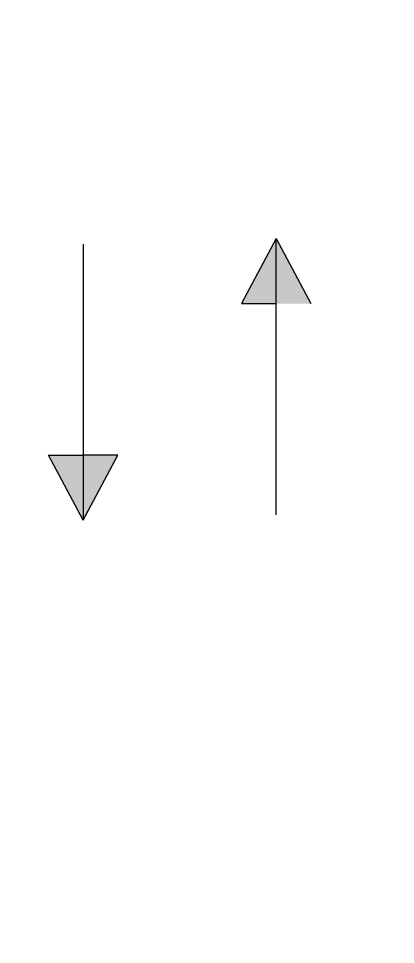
# Model space of a CAD drawing. Header units: millimetres. Extents: x 10193 to 57833, y 9963 to 44360.
# Drawn here: x 22723 to 26200, y 29019 to 37570 of the extents above; entities that cross this region are included whole.
import ezdxf

# ---------------------------------------------------------------- set-up
doc = ezdxf.new("R2010")
doc.units = ezdxf.units.MM
doc.layers.add('Стены', color=7, linetype='Continuous')

msp = doc.modelspace()

# ---------------------------------------------------------------- hatches: boundary and pattern name
at = {"layer": 'Стены'}
h = msp.add_hatch(dxfattribs=at)
h.set_pattern_fill('ANSI32', color=256, scale=10)
h.paths.add_polyline_path([(57833.4, 42702.7), (10593.4, 42702.7), (10593.4, 9962.7), (26833.4, 9962.7), (26833.4, 14962.7), (57833.4, 14962.7)])
h.paths.add_polyline_path([(10713.4, 42582.7), (57713.4, 42582.7), (57713.4, 15082.7), (26713.4, 15082.7), (26713.4, 10082.7), (10713.4, 10082.7)], flags=16)
h.paths.add_polyline_path([(10963.4, 42332.7), (57463.4, 42332.7), (57463.4, 15332.7), (26463.4, 15332.7), (26463.4, 10332.7), (10963.4, 10332.7)], flags=0)
h.paths.add_polyline_path([(57463.4, 42332.7), (10963.4, 42332.7), (10963.4, 10332.7), (26463.4, 10332.7), (26463.4, 15332.7), (57463.4, 15332.7)], flags=0)
h = msp.add_hatch(dxfattribs=at)
h.set_pattern_fill('ANSI36', color=256, scale=10)
h.paths.add_polyline_path([(57713.4, 42582.7), (10713.4, 42582.7), (10713.4, 10082.7), (26713.4, 10082.7), (26713.4, 15082.7), (57713.4, 15082.7)])
h.paths.add_polyline_path([(10963.4, 42332.7), (57463.4, 42332.7), (57463.4, 15332.7), (26463.4, 15332.7), (26463.4, 10332.7), (10963.4, 10332.7)], flags=16)
at = {"layer": 'Стены', "true_color": 0x2776bb}
h = msp.add_hatch(color=152, dxfattribs=at)
h.dxf.hatch_style = 1
h.paths.add_polyline_path([(24780, 34937.3), (25100, 34937.3), (25100, 35537.3)])
h.paths.add_polyline_path([(25100, 34937.3), (25420, 34937.3), (25100, 35537.3)])
h = msp.add_hatch(color=152, dxfattribs=at)
h.dxf.hatch_style = 1
h.paths.add_polyline_path([(23640, 33537.3), (23320, 33537.3), (23320, 32937.3)])
h.paths.add_polyline_path([(23320, 33537.3), (23000, 33537.3), (23320, 32937.3)])

# ---------------------------------------------------------------- linework, layer by layer
at = {"layer": 'Стены', "color": 152, "true_color": 0x2776bb}
for p, q in [((23320, 35487.3), (23320, 32937.3)), ((25100, 35537.3), (24780, 34937.3)), ((25100, 32987.3), (25100, 35537.3)), ((25100, 35537.3), (25420, 34937.3)), ((24780, 34937.3), (25100, 34937.3)), ((23320, 32937.3), (23000, 33537.3)), ((23000, 33537.3), (23320, 33537.3)), ((23320, 32937.3), (23640, 33537.3)), ((23640, 33537.3), (23320, 33537.3))]:
    msp.add_line(p, q, dxfattribs=at)

doc.saveas('drawing.dxf')
